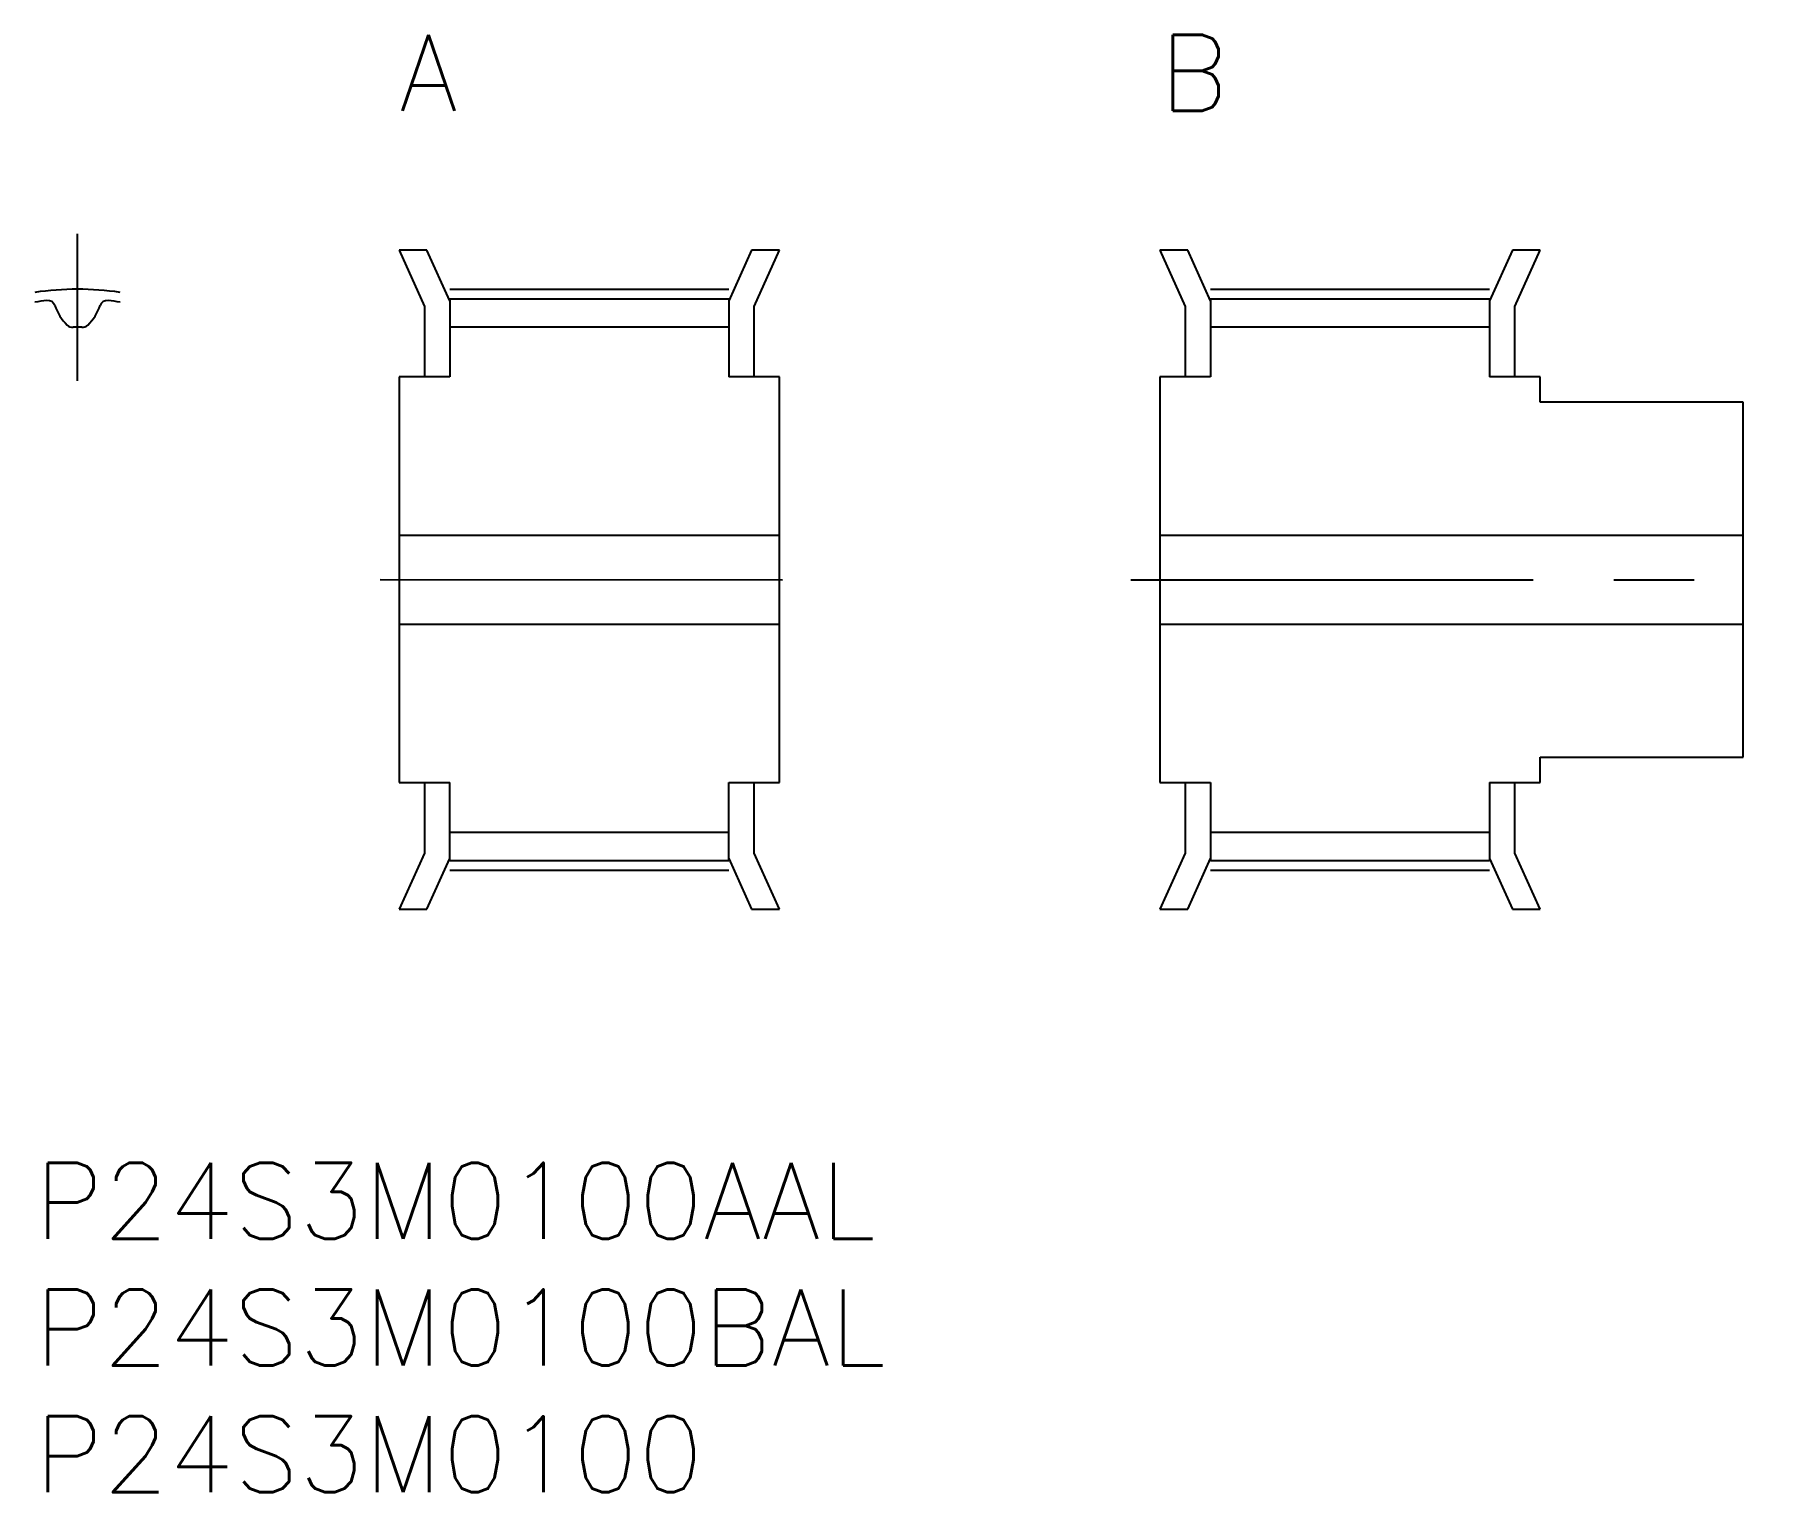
# Model space of a CAD drawing. Extents: x 0 to 68.5, y -13 to 44.5.
import ezdxf

# ---------------------------------------------------------------- set-up
doc = ezdxf.new("R2010")
doc.units = 0
doc.header["$LTSCALE"] = 0.5
doc.linetypes.add('CENTER', pattern=[50.8, 31.75, -6.35, 6.35, -6.35])
for name, color, linetype in [('MSM_CENTER', 1, 'CENTER'), ('MSM_CONTINUOUS', 7, 'CONTINUOUS'), ('MSM_PART_NUMBER', 7, 'CONTINUOUS')]:
    doc.layers.add(name, color=color, linetype=linetype)
doc.styles.get("Standard").update_dxf_attribs({"font": 'txt.shx', "height": 1, "bigfont": 'bigfont.shx'})

# ---------------------------------------------------------------- blocks, each defined once
blk = doc.blocks.new('*U36')
at = {"layer": 'MSM_PART_NUMBER'}
blk.add_text('P24S3M0100AAL', height=3, dxfattribs=at).set_placement((0, -3))
blk = doc.blocks.new('*U37')
at = {"layer": 'MSM_PART_NUMBER'}
blk.add_text('P24S3M0100BAL', height=3, dxfattribs=at).set_placement((0, -8))
blk = doc.blocks.new('*U38')
at = {"layer": 'MSM_PART_NUMBER'}
blk.add_text('P24S3M0100', height=3, dxfattribs=at).set_placement((0, -13))
blk = doc.blocks.new('*U39')
at = {"layer": 'MSM_PART_NUMBER'}
blk.add_text('A', height=3, dxfattribs=at).set_placement((14.369, 41.5))
blk = doc.blocks.new('*U40')
at = {"layer": 'MSM_PART_NUMBER'}
blk.add_text('B', height=3, dxfattribs=at).set_placement((44.369, 41.5))

msp = doc.modelspace()

# ---------------------------------------------------------------- linework, layer by layer
at = {"layer": 'MSM_CENTER'}
for p, q in [((1.684, 30.842), (1.684, 36.65)), ((16.369, 34.46), (27.369, 34.46)), ((46.369, 34.46), (57.369, 34.46)), ((13.619, 23.009), (30.119, 23)), ((43.219, 23), (68.519, 23)), ((16.369, 11.54), (27.369, 11.54)), ((46.369, 11.54), (57.369, 11.54))]:
    msp.add_line(p, q, dxfattribs=at)
msp.add_arc((1.684, 23), 11.46, 81.54874, 98.45126, dxfattribs=at)
at = {"layer": 'MSM_CONTINUOUS'}
for p, q in [((15.466, 36), (14.369, 36)), ((14.369, 36), (15.369, 33.785)), ((16.369, 34.001), (15.466, 36)), ((28.271, 36), (27.369, 34.001)), ((29.369, 36), (28.271, 36)), ((28.369, 33.785), (29.369, 36)), ((45.466, 36), (44.369, 36)), ((44.369, 36), (45.369, 33.785)), ((46.369, 34.001), (45.466, 36)), ((58.271, 36), (57.369, 34.001)), ((59.369, 36), (58.271, 36)), ((58.369, 33.785), (59.369, 36)), ((15.369, 33.785), (15.369, 31)), ((16.369, 34.08), (16.369, 31)), ((16.369, 34.08), (27.369, 34.08)), ((27.369, 34.08), (27.369, 31)), ((28.369, 31), (28.369, 33.785)), ((45.369, 33.785), (45.369, 31)), ((46.369, 34.08), (46.369, 31)), ((46.369, 34.08), (57.369, 34.08)), ((57.369, 34.08), (57.369, 31)), ((58.369, 31), (58.369, 33.785)), ((27.369, 32.97), (16.369, 32.97)), ((57.369, 32.97), (46.369, 32.97)), ((14.369, 31), (14.369, 15)), ((16.369, 31), (14.369, 31)), ((29.369, 31), (27.369, 31)), ((29.369, 15), (29.369, 31)), ((44.369, 31), (44.369, 15)), ((46.369, 31), (44.369, 31)), ((59.369, 31), (57.369, 31)), ((59.369, 30), (59.369, 31)), ((67.369, 30), (59.369, 30)), ((67.369, 16), (67.369, 30)), ((29.369, 24.75), (14.369, 24.75)), ((67.369, 24.75), (44.369, 24.75)), ((14.369, 21.25), (29.369, 21.25)), ((44.369, 21.25), (67.369, 21.25)), ((59.369, 15), (59.369, 16)), ((59.369, 16), (67.369, 16)), ((14.369, 15), (16.369, 15)), ((15.369, 15), (15.369, 12.215)), ((16.369, 11.92), (16.369, 15)), ((27.369, 15), (29.369, 15)), ((27.369, 11.92), (27.369, 15)), ((28.369, 12.215), (28.369, 15)), ((44.369, 15), (46.369, 15)), ((45.369, 15), (45.369, 12.215)), ((46.369, 15), (46.369, 11.92)), ((57.369, 15), (57.369, 11.92)), ((57.369, 15), (59.369, 15)), ((58.369, 12.215), (58.369, 15)), ((27.369, 13.03), (16.369, 13.03)), ((57.369, 13.03), (46.369, 13.03)), ((15.369, 12.215), (14.369, 10)), ((15.466, 10), (16.369, 11.999)), ((16.369, 11.92), (27.369, 11.92)), ((27.369, 11.999), (28.271, 10)), ((29.369, 10), (28.369, 12.215)), ((45.369, 12.215), (44.369, 10)), ((45.466, 10), (46.369, 11.999)), ((46.369, 11.92), (57.369, 11.92)), ((57.369, 11.999), (58.271, 10)), ((59.369, 10), (58.369, 12.215)), ((14.369, 10), (15.466, 10)), ((28.271, 10), (29.369, 10)), ((44.369, 10), (45.466, 10)), ((58.271, 10), (59.369, 10))]:
    msp.add_line(p, q, dxfattribs=at)
for centre, radius, start, end in [((1.684, 23), 11.08, 96.25667, 98.74333), ((0.509, 33.716), 0.3, 19.09437, 96.25667), ((2.659, 34.46), 1.975, 199.09437, 225.68083), ((0.709, 34.46), 1.975, 314.31917, 340.90563), ((2.859, 33.716), 0.3, 83.74333, 160.90563), ((1.684, 23), 11.08, 81.25667, 83.74333), ((1.489, 33.262), 0.3, 225.68083, 274.92334), ((1.684, 30.995), 1.975, 85.07666, 94.92334), ((1.879, 33.262), 0.3, 265.07666, 314.31917)]:
    msp.add_arc(centre, radius, start, end, dxfattribs=at)

# ---------------------------------------------------------------- block references
for name in ['*U39', '*U40', '*U36', '*U37', '*U38']:
    msp.add_blockref(name, (0, 0), dxfattribs=at)

doc.saveas('drawing.dxf')
